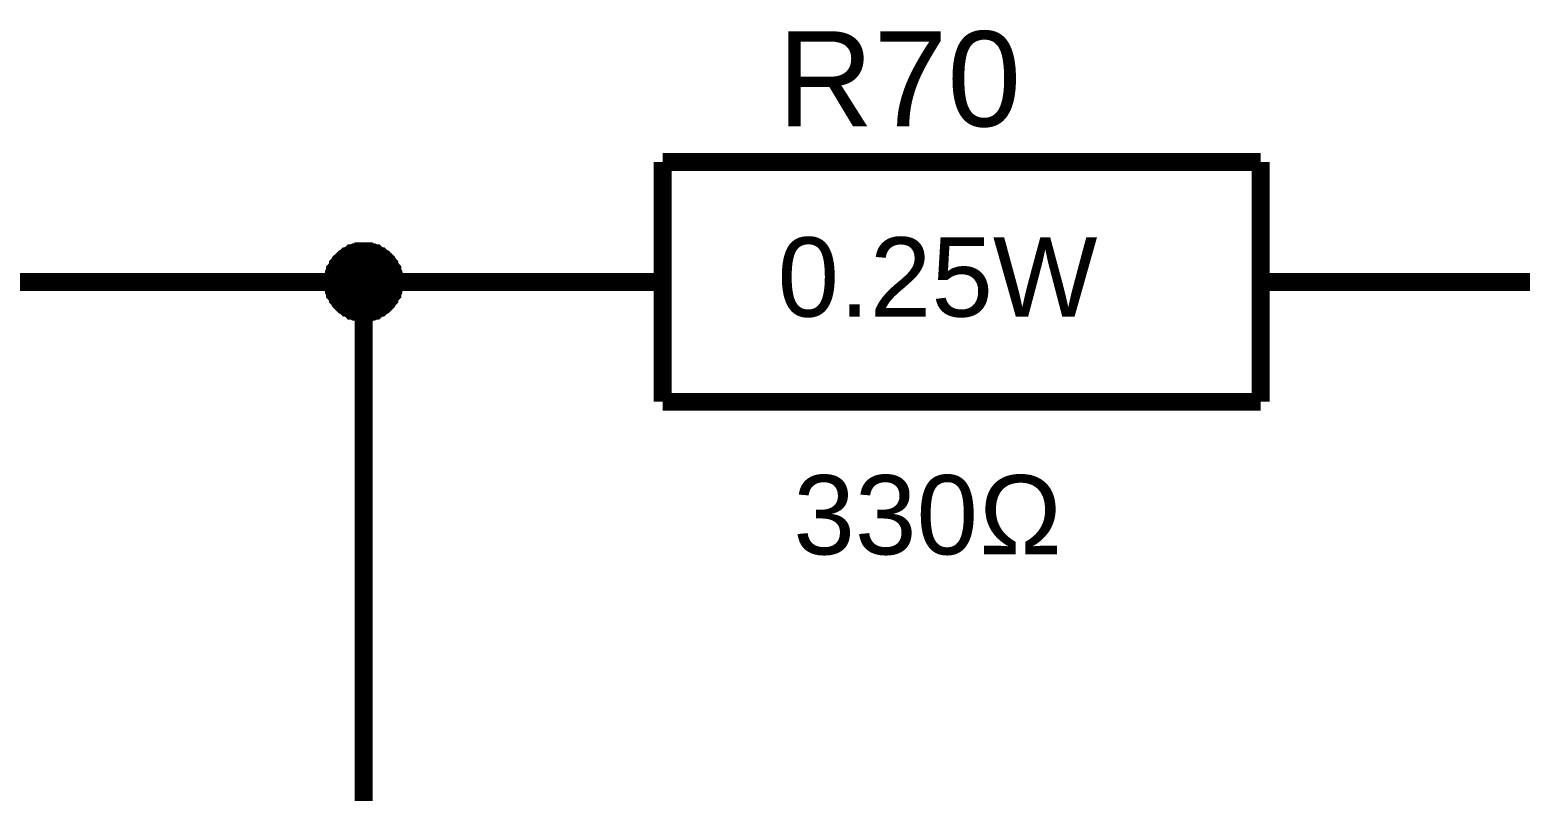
# Model space of a CAD drawing. Header units: millimetres. Extents: x -2024 to 917, y -725 to 13.
# Drawn here: x 778.85 to 803.76, y -344.8 to -332.08 of the extents above; entities that cross this region are included whole.
import ezdxf

# ---------------------------------------------------------------- set-up
doc = ezdxf.new("R2010")
doc.units = ezdxf.units.MM
doc.layers.add('Sheet', color=255, linetype='Continuous')
doc.styles.get("Standard").update_dxf_attribs({"font": 'arial.ttf'})

msp = doc.modelspace()

# ---------------------------------------------------------------- linework, layer by layer
at = {"layer": 'Sheet'}
for points, const_width in [([(789.427, -334.289), (789.427, -338.296)], 0.3), ([(789.427, -334.289), (799.424, -334.289)], 0.3), ([(799.424, -334.289), (799.424, -338.296)], 0.3), ([(783.916, -336.293), (783.916, -336.26), (783.916, -336.243), (783.916, -336.21), (783.932, -336.193), (783.932, -336.16), (783.932, -336.144), (783.949, -336.111), (783.949, -336.094), (783.965, -336.077), (783.982, -336.044), (783.998, -336.028), (783.998, -336.011), (784.015, -335.995), (784.031, -335.961), (784.048, -335.945), (784.065, -335.928), (784.081, -335.912), (784.098, -335.895), (784.131, -335.879), (784.147, -335.862), (784.164, -335.862), (784.18, -335.846), (784.214, -335.829), (784.23, -335.812), (784.247, -335.812), (784.28, -335.796), (784.296, -335.796), (784.329, -335.796), (784.346, -335.779), (784.379, -335.779), (784.396, -335.779), (784.429, -335.779)], 0.3), ([(783.916, -336.293), (783.916, -336.26), (783.916, -336.243), (783.916, -336.21), (783.932, -336.193), (783.932, -336.16), (783.932, -336.144), (783.949, -336.111), (783.949, -336.094), (783.965, -336.077), (783.982, -336.044), (783.998, -336.028), (783.998, -336.011), (784.015, -335.995), (784.031, -335.961), (784.048, -335.945), (784.065, -335.928), (784.081, -335.912), (784.098, -335.895), (784.131, -335.879), (784.147, -335.862), (784.164, -335.862), (784.18, -335.846), (784.214, -335.829), (784.23, -335.812), (784.247, -335.812), (784.28, -335.796), (784.296, -335.796), (784.329, -335.796), (784.346, -335.779), (784.379, -335.779), (784.396, -335.779), (784.429, -335.779)], 0.3), ([(783.916, -336.293), (783.916, -336.26), (783.916, -336.243), (783.916, -336.21), (783.932, -336.193), (783.932, -336.16), (783.932, -336.144), (783.949, -336.111), (783.949, -336.094), (783.965, -336.077), (783.982, -336.044), (783.998, -336.028), (783.998, -336.011), (784.015, -335.995), (784.031, -335.961), (784.048, -335.945), (784.065, -335.928), (784.081, -335.912), (784.098, -335.895), (784.131, -335.879), (784.147, -335.862), (784.164, -335.862), (784.18, -335.846), (784.214, -335.829), (784.23, -335.812), (784.247, -335.812), (784.28, -335.796), (784.296, -335.796), (784.329, -335.796), (784.346, -335.779), (784.379, -335.779), (784.396, -335.779), (784.429, -335.779)], 0.3), ([(783.916, -336.293), (783.916, -336.26), (783.916, -336.243), (783.916, -336.21), (783.932, -336.193), (783.932, -336.16), (783.932, -336.144), (783.949, -336.111), (783.949, -336.094), (783.965, -336.077), (783.982, -336.044), (783.998, -336.028), (783.998, -336.011), (784.015, -335.995), (784.031, -335.961), (784.048, -335.945), (784.065, -335.928), (784.081, -335.912), (784.098, -335.895), (784.131, -335.879), (784.147, -335.862), (784.164, -335.862), (784.18, -335.846), (784.214, -335.829), (784.23, -335.812), (784.247, -335.812), (784.28, -335.796), (784.296, -335.796), (784.329, -335.796), (784.346, -335.779), (784.379, -335.779), (784.396, -335.779), (784.429, -335.779)], 0.3), ([(783.916, -336.293), (783.916, -336.26), (783.916, -336.243), (783.916, -336.21), (783.932, -336.193), (783.932, -336.16), (783.932, -336.144), (783.949, -336.111), (783.949, -336.094), (783.965, -336.077), (783.982, -336.044), (783.998, -336.028), (783.998, -336.011), (784.015, -335.995), (784.031, -335.961), (784.048, -335.945), (784.065, -335.928), (784.081, -335.912), (784.098, -335.895), (784.131, -335.879), (784.147, -335.862), (784.164, -335.862), (784.18, -335.846), (784.214, -335.829), (784.23, -335.812), (784.247, -335.812), (784.28, -335.796), (784.296, -335.796), (784.329, -335.796), (784.346, -335.779), (784.379, -335.779), (784.396, -335.779), (784.429, -335.779)], 0.0991), ([(783.916, -336.293), (783.916, -336.26), (783.916, -336.243), (783.916, -336.21), (783.932, -336.193), (783.932, -336.16), (783.932, -336.144), (783.949, -336.111), (783.949, -336.094), (783.965, -336.077), (783.982, -336.044), (783.998, -336.028), (783.998, -336.011), (784.015, -335.995), (784.031, -335.961), (784.048, -335.945), (784.065, -335.928), (784.081, -335.912), (784.098, -335.895), (784.131, -335.879), (784.147, -335.862), (784.164, -335.862), (784.18, -335.846), (784.214, -335.829), (784.23, -335.812), (784.247, -335.812), (784.28, -335.796), (784.296, -335.796), (784.329, -335.796), (784.346, -335.779), (784.379, -335.779), (784.396, -335.779), (784.429, -335.779)], 0.0991), ([(783.916, -336.293), (783.916, -336.26), (783.916, -336.243), (783.916, -336.21), (783.932, -336.193), (783.932, -336.16), (783.932, -336.144), (783.949, -336.111), (783.949, -336.094), (783.965, -336.077), (783.982, -336.044), (783.998, -336.028), (783.998, -336.011), (784.015, -335.995), (784.031, -335.961), (784.048, -335.945), (784.065, -335.928), (784.081, -335.912), (784.098, -335.895), (784.131, -335.879), (784.147, -335.862), (784.164, -335.862), (784.18, -335.846), (784.214, -335.829), (784.23, -335.812), (784.247, -335.812), (784.28, -335.796), (784.296, -335.796), (784.329, -335.796), (784.346, -335.779), (784.379, -335.779), (784.396, -335.779), (784.429, -335.779)], 0.0991), ([(783.916, -336.293), (783.916, -336.26), (783.916, -336.243), (783.916, -336.21), (783.932, -336.193), (783.932, -336.16), (783.932, -336.144), (783.949, -336.111), (783.949, -336.094), (783.965, -336.077), (783.982, -336.044), (783.998, -336.028), (783.998, -336.011), (784.015, -335.995), (784.031, -335.961), (784.048, -335.945), (784.065, -335.928), (784.081, -335.912), (784.098, -335.895), (784.131, -335.879), (784.147, -335.862), (784.164, -335.862), (784.18, -335.846), (784.214, -335.829), (784.23, -335.812), (784.247, -335.812), (784.28, -335.796), (784.296, -335.796), (784.329, -335.796), (784.346, -335.779), (784.379, -335.779), (784.396, -335.779), (784.429, -335.779)], 0.0991), ([(784.429, -335.779), (784.429, -335.779)], 0.3), ([(784.429, -335.779), (784.462, -335.779), (784.478, -335.779), (784.511, -335.779), (784.528, -335.796), (784.561, -335.796), (784.578, -335.796), (784.611, -335.812), (784.627, -335.812), (784.644, -335.829), (784.677, -335.846), (784.694, -335.862), (784.71, -335.862), (784.727, -335.879), (784.76, -335.895), (784.776, -335.912), (784.793, -335.928), (784.809, -335.945), (784.826, -335.961), (784.842, -335.995), (784.859, -336.011), (784.859, -336.028), (784.876, -336.044), (784.892, -336.077), (784.909, -336.094), (784.909, -336.111), (784.925, -336.144), (784.925, -336.16), (784.925, -336.193), (784.942, -336.21), (784.942, -336.243), (784.942, -336.26), (784.942, -336.293)], 0.3), ([(784.429, -335.779), (784.429, -335.779)], 0.3), ([(784.429, -335.779), (784.462, -335.779), (784.478, -335.779), (784.511, -335.779), (784.528, -335.796), (784.561, -335.796), (784.578, -335.796), (784.611, -335.812), (784.627, -335.812), (784.644, -335.829), (784.677, -335.846), (784.694, -335.862), (784.71, -335.862), (784.727, -335.879), (784.76, -335.895), (784.776, -335.912), (784.793, -335.928), (784.809, -335.945), (784.826, -335.961), (784.842, -335.995), (784.859, -336.011), (784.859, -336.028), (784.876, -336.044), (784.892, -336.077), (784.909, -336.094), (784.909, -336.111), (784.925, -336.144), (784.925, -336.16), (784.925, -336.193), (784.942, -336.21), (784.942, -336.243), (784.942, -336.26), (784.942, -336.293)], 0.3), ([(784.429, -335.779), (784.429, -335.779)], 0.3), ([(784.429, -335.779), (784.462, -335.779), (784.478, -335.779), (784.511, -335.779), (784.528, -335.796), (784.561, -335.796), (784.578, -335.796), (784.611, -335.812), (784.627, -335.812), (784.644, -335.829), (784.677, -335.846), (784.694, -335.862), (784.71, -335.862), (784.727, -335.879), (784.76, -335.895), (784.776, -335.912), (784.793, -335.928), (784.809, -335.945), (784.826, -335.961), (784.842, -335.995), (784.859, -336.011), (784.859, -336.028), (784.876, -336.044), (784.892, -336.077), (784.909, -336.094), (784.909, -336.111), (784.925, -336.144), (784.925, -336.16), (784.925, -336.193), (784.942, -336.21), (784.942, -336.243), (784.942, -336.26), (784.942, -336.293)], 0.3), ([(784.429, -335.779), (784.429, -335.779)], 0.3), ([(784.429, -335.779), (784.462, -335.779), (784.478, -335.779), (784.511, -335.779), (784.528, -335.796), (784.561, -335.796), (784.578, -335.796), (784.611, -335.812), (784.627, -335.812), (784.644, -335.829), (784.677, -335.846), (784.694, -335.862), (784.71, -335.862), (784.727, -335.879), (784.76, -335.895), (784.776, -335.912), (784.793, -335.928), (784.809, -335.945), (784.826, -335.961), (784.842, -335.995), (784.859, -336.011), (784.859, -336.028), (784.876, -336.044), (784.892, -336.077), (784.909, -336.094), (784.909, -336.111), (784.925, -336.144), (784.925, -336.16), (784.925, -336.193), (784.942, -336.21), (784.942, -336.243), (784.942, -336.26), (784.942, -336.293)], 0.3), ([(784.429, -335.779), (784.429, -335.779)], 0.0991), ([(784.429, -335.779), (784.462, -335.779), (784.478, -335.779), (784.511, -335.779), (784.528, -335.796), (784.561, -335.796), (784.578, -335.796), (784.611, -335.812), (784.627, -335.812), (784.644, -335.829), (784.677, -335.846), (784.694, -335.862), (784.71, -335.862), (784.727, -335.879), (784.76, -335.895), (784.776, -335.912), (784.793, -335.928), (784.809, -335.945), (784.826, -335.961), (784.842, -335.995), (784.859, -336.011), (784.859, -336.028), (784.876, -336.044), (784.892, -336.077), (784.909, -336.094), (784.909, -336.111), (784.925, -336.144), (784.925, -336.16), (784.925, -336.193), (784.942, -336.21), (784.942, -336.243), (784.942, -336.26), (784.942, -336.293)], 0.0991), ([(784.429, -335.779), (784.429, -335.779)], 0.0991), ([(784.429, -335.779), (784.462, -335.779), (784.478, -335.779), (784.511, -335.779), (784.528, -335.796), (784.561, -335.796), (784.578, -335.796), (784.611, -335.812), (784.627, -335.812), (784.644, -335.829), (784.677, -335.846), (784.694, -335.862), (784.71, -335.862), (784.727, -335.879), (784.76, -335.895), (784.776, -335.912), (784.793, -335.928), (784.809, -335.945), (784.826, -335.961), (784.842, -335.995), (784.859, -336.011), (784.859, -336.028), (784.876, -336.044), (784.892, -336.077), (784.909, -336.094), (784.909, -336.111), (784.925, -336.144), (784.925, -336.16), (784.925, -336.193), (784.942, -336.21), (784.942, -336.243), (784.942, -336.26), (784.942, -336.293)], 0.0991), ([(784.429, -335.779), (784.429, -335.779)], 0.0991), ([(784.429, -335.779), (784.462, -335.779), (784.478, -335.779), (784.511, -335.779), (784.528, -335.796), (784.561, -335.796), (784.578, -335.796), (784.611, -335.812), (784.627, -335.812), (784.644, -335.829), (784.677, -335.846), (784.694, -335.862), (784.71, -335.862), (784.727, -335.879), (784.76, -335.895), (784.776, -335.912), (784.793, -335.928), (784.809, -335.945), (784.826, -335.961), (784.842, -335.995), (784.859, -336.011), (784.859, -336.028), (784.876, -336.044), (784.892, -336.077), (784.909, -336.094), (784.909, -336.111), (784.925, -336.144), (784.925, -336.16), (784.925, -336.193), (784.942, -336.21), (784.942, -336.243), (784.942, -336.26), (784.942, -336.293)], 0.0991), ([(784.429, -335.779), (784.429, -335.779)], 0.0991), ([(784.429, -335.779), (784.462, -335.779), (784.478, -335.779), (784.511, -335.779), (784.528, -335.796), (784.561, -335.796), (784.578, -335.796), (784.611, -335.812), (784.627, -335.812), (784.644, -335.829), (784.677, -335.846), (784.694, -335.862), (784.71, -335.862), (784.727, -335.879), (784.76, -335.895), (784.776, -335.912), (784.793, -335.928), (784.809, -335.945), (784.826, -335.961), (784.842, -335.995), (784.859, -336.011), (784.859, -336.028), (784.876, -336.044), (784.892, -336.077), (784.909, -336.094), (784.909, -336.111), (784.925, -336.144), (784.925, -336.16), (784.925, -336.193), (784.942, -336.21), (784.942, -336.243), (784.942, -336.26), (784.942, -336.293)], 0.0991), ([(776.931, -336.293), (784.429, -336.293), (784.429, -348.795), (786.928, -348.795)], 0.3), ([(784.429, -336.806), (784.396, -336.806), (784.379, -336.806), (784.346, -336.806), (784.329, -336.789), (784.296, -336.789), (784.28, -336.789), (784.247, -336.773), (784.23, -336.773), (784.214, -336.756), (784.18, -336.74), (784.164, -336.723), (784.147, -336.723), (784.131, -336.707), (784.098, -336.69), (784.081, -336.674), (784.065, -336.657), (784.048, -336.64), (784.031, -336.624), (784.015, -336.591), (783.998, -336.574), (783.998, -336.558), (783.982, -336.541), (783.965, -336.508), (783.949, -336.491), (783.949, -336.475), (783.932, -336.442), (783.932, -336.425), (783.932, -336.392), (783.916, -336.375), (783.916, -336.342), (783.916, -336.326), (783.916, -336.293)], 0.3), ([(783.916, -336.293), (783.916, -336.293)], 0.3), ([(784.429, -336.806), (784.396, -336.806), (784.379, -336.806), (784.346, -336.806), (784.329, -336.789), (784.296, -336.789), (784.28, -336.789), (784.247, -336.773), (784.23, -336.773), (784.214, -336.756), (784.18, -336.74), (784.164, -336.723), (784.147, -336.723), (784.131, -336.707), (784.098, -336.69), (784.081, -336.674), (784.065, -336.657), (784.048, -336.64), (784.031, -336.624), (784.015, -336.591), (783.998, -336.574), (783.998, -336.558), (783.982, -336.541), (783.965, -336.508), (783.949, -336.491), (783.949, -336.475), (783.932, -336.442), (783.932, -336.425), (783.932, -336.392), (783.916, -336.375), (783.916, -336.342), (783.916, -336.326), (783.916, -336.293)], 0.3), ([(783.916, -336.293), (783.916, -336.293)], 0.3), ([(784.429, -336.806), (784.396, -336.806), (784.379, -336.806), (784.346, -336.806), (784.329, -336.789), (784.296, -336.789), (784.28, -336.789), (784.247, -336.773), (784.23, -336.773), (784.214, -336.756), (784.18, -336.74), (784.164, -336.723), (784.147, -336.723), (784.131, -336.707), (784.098, -336.69), (784.081, -336.674), (784.065, -336.657), (784.048, -336.64), (784.031, -336.624), (784.015, -336.591), (783.998, -336.574), (783.998, -336.558), (783.982, -336.541), (783.965, -336.508), (783.949, -336.491), (783.949, -336.475), (783.932, -336.442), (783.932, -336.425), (783.932, -336.392), (783.916, -336.375), (783.916, -336.342), (783.916, -336.326), (783.916, -336.293)], 0.3), ([(783.916, -336.293), (783.916, -336.293)], 0.3), ([(784.429, -336.806), (784.396, -336.806), (784.379, -336.806), (784.346, -336.806), (784.329, -336.789), (784.296, -336.789), (784.28, -336.789), (784.247, -336.773), (784.23, -336.773), (784.214, -336.756), (784.18, -336.74), (784.164, -336.723), (784.147, -336.723), (784.131, -336.707), (784.098, -336.69), (784.081, -336.674), (784.065, -336.657), (784.048, -336.64), (784.031, -336.624), (784.015, -336.591), (783.998, -336.574), (783.998, -336.558), (783.982, -336.541), (783.965, -336.508), (783.949, -336.491), (783.949, -336.475), (783.932, -336.442), (783.932, -336.425), (783.932, -336.392), (783.916, -336.375), (783.916, -336.342), (783.916, -336.326), (783.916, -336.293)], 0.3), ([(783.916, -336.293), (783.916, -336.293)], 0.3), ([(784.429, -336.806), (784.396, -336.806), (784.379, -336.806), (784.346, -336.806), (784.329, -336.789), (784.296, -336.789), (784.28, -336.789), (784.247, -336.773), (784.23, -336.773), (784.214, -336.756), (784.18, -336.74), (784.164, -336.723), (784.147, -336.723), (784.131, -336.707), (784.098, -336.69), (784.081, -336.674), (784.065, -336.657), (784.048, -336.64), (784.031, -336.624), (784.015, -336.591), (783.998, -336.574), (783.998, -336.558), (783.982, -336.541), (783.965, -336.508), (783.949, -336.491), (783.949, -336.475), (783.932, -336.442), (783.932, -336.425), (783.932, -336.392), (783.916, -336.375), (783.916, -336.342), (783.916, -336.326), (783.916, -336.293)], 0.0991), ([(783.916, -336.293), (783.916, -336.293)], 0.0991), ([(784.429, -336.806), (784.396, -336.806), (784.379, -336.806), (784.346, -336.806), (784.329, -336.789), (784.296, -336.789), (784.28, -336.789), (784.247, -336.773), (784.23, -336.773), (784.214, -336.756), (784.18, -336.74), (784.164, -336.723), (784.147, -336.723), (784.131, -336.707), (784.098, -336.69), (784.081, -336.674), (784.065, -336.657), (784.048, -336.64), (784.031, -336.624), (784.015, -336.591), (783.998, -336.574), (783.998, -336.558), (783.982, -336.541), (783.965, -336.508), (783.949, -336.491), (783.949, -336.475), (783.932, -336.442), (783.932, -336.425), (783.932, -336.392), (783.916, -336.375), (783.916, -336.342), (783.916, -336.326), (783.916, -336.293)], 0.0991), ([(783.916, -336.293), (783.916, -336.293)], 0.0991), ([(784.429, -336.806), (784.396, -336.806), (784.379, -336.806), (784.346, -336.806), (784.329, -336.789), (784.296, -336.789), (784.28, -336.789), (784.247, -336.773), (784.23, -336.773), (784.214, -336.756), (784.18, -336.74), (784.164, -336.723), (784.147, -336.723), (784.131, -336.707), (784.098, -336.69), (784.081, -336.674), (784.065, -336.657), (784.048, -336.64), (784.031, -336.624), (784.015, -336.591), (783.998, -336.574), (783.998, -336.558), (783.982, -336.541), (783.965, -336.508), (783.949, -336.491), (783.949, -336.475), (783.932, -336.442), (783.932, -336.425), (783.932, -336.392), (783.916, -336.375), (783.916, -336.342), (783.916, -336.326), (783.916, -336.293)], 0.0991), ([(783.916, -336.293), (783.916, -336.293)], 0.0991), ([(784.429, -336.806), (784.396, -336.806), (784.379, -336.806), (784.346, -336.806), (784.329, -336.789), (784.296, -336.789), (784.28, -336.789), (784.247, -336.773), (784.23, -336.773), (784.214, -336.756), (784.18, -336.74), (784.164, -336.723), (784.147, -336.723), (784.131, -336.707), (784.098, -336.69), (784.081, -336.674), (784.065, -336.657), (784.048, -336.64), (784.031, -336.624), (784.015, -336.591), (783.998, -336.574), (783.998, -336.558), (783.982, -336.541), (783.965, -336.508), (783.949, -336.491), (783.949, -336.475), (783.932, -336.442), (783.932, -336.425), (783.932, -336.392), (783.916, -336.375), (783.916, -336.342), (783.916, -336.326), (783.916, -336.293)], 0.0991), ([(783.916, -336.293), (783.916, -336.293)], 0.0991), ([(784.942, -336.293), (784.942, -336.326), (784.942, -336.342), (784.942, -336.375), (784.925, -336.392), (784.925, -336.425), (784.925, -336.442), (784.909, -336.475), (784.909, -336.491), (784.892, -336.508), (784.876, -336.541), (784.859, -336.558), (784.859, -336.574), (784.842, -336.591), (784.826, -336.624), (784.809, -336.64), (784.793, -336.657), (784.776, -336.674), (784.76, -336.69), (784.727, -336.707), (784.71, -336.723), (784.694, -336.723), (784.677, -336.74), (784.644, -336.756), (784.627, -336.773), (784.611, -336.773), (784.578, -336.789), (784.561, -336.789), (784.528, -336.789), (784.511, -336.806), (784.478, -336.806), (784.462, -336.806), (784.429, -336.806)], 0.3), ([(786.928, -336.293), (784.429, -336.293)], 0.3), ([(784.942, -336.293), (784.942, -336.326), (784.942, -336.342), (784.942, -336.375), (784.925, -336.392), (784.925, -336.425), (784.925, -336.442), (784.909, -336.475), (784.909, -336.491), (784.892, -336.508), (784.876, -336.541), (784.859, -336.558), (784.859, -336.574), (784.842, -336.591), (784.826, -336.624), (784.809, -336.64), (784.793, -336.657), (784.776, -336.674), (784.76, -336.69), (784.727, -336.707), (784.71, -336.723), (784.694, -336.723), (784.677, -336.74), (784.644, -336.756), (784.627, -336.773), (784.611, -336.773), (784.578, -336.789), (784.561, -336.789), (784.528, -336.789), (784.511, -336.806), (784.478, -336.806), (784.462, -336.806), (784.429, -336.806)], 0.3), ([(784.942, -336.293), (784.942, -336.326), (784.942, -336.342), (784.942, -336.375), (784.925, -336.392), (784.925, -336.425), (784.925, -336.442), (784.909, -336.475), (784.909, -336.491), (784.892, -336.508), (784.876, -336.541), (784.859, -336.558), (784.859, -336.574), (784.842, -336.591), (784.826, -336.624), (784.809, -336.64), (784.793, -336.657), (784.776, -336.674), (784.76, -336.69), (784.727, -336.707), (784.71, -336.723), (784.694, -336.723), (784.677, -336.74), (784.644, -336.756), (784.627, -336.773), (784.611, -336.773), (784.578, -336.789), (784.561, -336.789), (784.528, -336.789), (784.511, -336.806), (784.478, -336.806), (784.462, -336.806), (784.429, -336.806)], 0.3), ([(784.942, -336.293), (784.942, -336.326), (784.942, -336.342), (784.942, -336.375), (784.925, -336.392), (784.925, -336.425), (784.925, -336.442), (784.909, -336.475), (784.909, -336.491), (784.892, -336.508), (784.876, -336.541), (784.859, -336.558), (784.859, -336.574), (784.842, -336.591), (784.826, -336.624), (784.809, -336.64), (784.793, -336.657), (784.776, -336.674), (784.76, -336.69), (784.727, -336.707), (784.71, -336.723), (784.694, -336.723), (784.677, -336.74), (784.644, -336.756), (784.627, -336.773), (784.611, -336.773), (784.578, -336.789), (784.561, -336.789), (784.528, -336.789), (784.511, -336.806), (784.478, -336.806), (784.462, -336.806), (784.429, -336.806)], 0.3), ([(784.942, -336.293), (784.942, -336.326), (784.942, -336.342), (784.942, -336.375), (784.925, -336.392), (784.925, -336.425), (784.925, -336.442), (784.909, -336.475), (784.909, -336.491), (784.892, -336.508), (784.876, -336.541), (784.859, -336.558), (784.859, -336.574), (784.842, -336.591), (784.826, -336.624), (784.809, -336.64), (784.793, -336.657), (784.776, -336.674), (784.76, -336.69), (784.727, -336.707), (784.71, -336.723), (784.694, -336.723), (784.677, -336.74), (784.644, -336.756), (784.627, -336.773), (784.611, -336.773), (784.578, -336.789), (784.561, -336.789), (784.528, -336.789), (784.511, -336.806), (784.478, -336.806), (784.462, -336.806), (784.429, -336.806)], 0.0991), ([(784.942, -336.293), (784.942, -336.326), (784.942, -336.342), (784.942, -336.375), (784.925, -336.392), (784.925, -336.425), (784.925, -336.442), (784.909, -336.475), (784.909, -336.491), (784.892, -336.508), (784.876, -336.541), (784.859, -336.558), (784.859, -336.574), (784.842, -336.591), (784.826, -336.624), (784.809, -336.64), (784.793, -336.657), (784.776, -336.674), (784.76, -336.69), (784.727, -336.707), (784.71, -336.723), (784.694, -336.723), (784.677, -336.74), (784.644, -336.756), (784.627, -336.773), (784.611, -336.773), (784.578, -336.789), (784.561, -336.789), (784.528, -336.789), (784.511, -336.806), (784.478, -336.806), (784.462, -336.806), (784.429, -336.806)], 0.0991), ([(784.942, -336.293), (784.942, -336.326), (784.942, -336.342), (784.942, -336.375), (784.925, -336.392), (784.925, -336.425), (784.925, -336.442), (784.909, -336.475), (784.909, -336.491), (784.892, -336.508), (784.876, -336.541), (784.859, -336.558), (784.859, -336.574), (784.842, -336.591), (784.826, -336.624), (784.809, -336.64), (784.793, -336.657), (784.776, -336.674), (784.76, -336.69), (784.727, -336.707), (784.71, -336.723), (784.694, -336.723), (784.677, -336.74), (784.644, -336.756), (784.627, -336.773), (784.611, -336.773), (784.578, -336.789), (784.561, -336.789), (784.528, -336.789), (784.511, -336.806), (784.478, -336.806), (784.462, -336.806), (784.429, -336.806)], 0.0991), ([(784.942, -336.293), (784.942, -336.326), (784.942, -336.342), (784.942, -336.375), (784.925, -336.392), (784.925, -336.425), (784.925, -336.442), (784.909, -336.475), (784.909, -336.491), (784.892, -336.508), (784.876, -336.541), (784.859, -336.558), (784.859, -336.574), (784.842, -336.591), (784.826, -336.624), (784.809, -336.64), (784.793, -336.657), (784.776, -336.674), (784.76, -336.69), (784.727, -336.707), (784.71, -336.723), (784.694, -336.723), (784.677, -336.74), (784.644, -336.756), (784.627, -336.773), (784.611, -336.773), (784.578, -336.789), (784.561, -336.789), (784.528, -336.789), (784.511, -336.806), (784.478, -336.806), (784.462, -336.806), (784.429, -336.806)], 0.0991), ([(784.942, -336.293), (784.942, -336.293), (784.942, -336.293), (784.942, -336.293), (784.942, -336.293), (784.942, -336.293), (784.942, -336.293), (784.942, -336.293), (784.942, -336.293), (784.942, -336.293), (784.942, -336.293), (784.942, -336.293), (784.942, -336.293), (784.942, -336.293), (784.942, -336.293), (784.942, -336.293), (784.942, -336.293), (784.942, -336.293), (784.942, -336.293), (784.942, -336.293), (784.942, -336.293), (784.942, -336.293), (784.942, -336.293), (784.942, -336.293), (784.942, -336.293), (784.942, -336.293), (784.942, -336.293), (784.942, -336.293), (784.942, -336.293), (784.942, -336.293), (784.942, -336.293), (784.942, -336.293), (784.942, -336.293)], 0.3), ([(784.942, -336.293), (784.942, -336.293)], 0.3), ([(784.942, -336.293), (784.942, -336.293), (784.942, -336.293), (784.942, -336.293), (784.942, -336.293), (784.942, -336.293), (784.942, -336.293), (784.942, -336.293), (784.942, -336.293), (784.942, -336.293), (784.942, -336.293), (784.942, -336.293), (784.942, -336.293), (784.942, -336.293), (784.942, -336.293), (784.942, -336.293), (784.942, -336.293), (784.942, -336.293), (784.942, -336.293), (784.942, -336.293), (784.942, -336.293), (784.942, -336.293), (784.942, -336.293), (784.942, -336.293), (784.942, -336.293), (784.942, -336.293), (784.942, -336.293), (784.942, -336.293), (784.942, -336.293), (784.942, -336.293), (784.942, -336.293), (784.942, -336.293), (784.942, -336.293)], 0.3), ([(784.942, -336.293), (784.942, -336.293)], 0.3), ([(784.942, -336.293), (784.942, -336.293), (784.942, -336.293), (784.942, -336.293), (784.942, -336.293), (784.942, -336.293), (784.942, -336.293), (784.942, -336.293), (784.942, -336.293), (784.942, -336.293), (784.942, -336.293), (784.942, -336.293), (784.942, -336.293), (784.942, -336.293), (784.942, -336.293), (784.942, -336.293), (784.942, -336.293), (784.942, -336.293), (784.942, -336.293), (784.942, -336.293), (784.942, -336.293), (784.942, -336.293), (784.942, -336.293), (784.942, -336.293), (784.942, -336.293), (784.942, -336.293), (784.942, -336.293), (784.942, -336.293), (784.942, -336.293), (784.942, -336.293), (784.942, -336.293), (784.942, -336.293), (784.942, -336.293)], 0.3), ([(784.942, -336.293), (784.942, -336.293)], 0.3), ([(784.942, -336.293), (784.942, -336.293), (784.942, -336.293), (784.942, -336.293), (784.942, -336.293), (784.942, -336.293), (784.942, -336.293), (784.942, -336.293), (784.942, -336.293), (784.942, -336.293), (784.942, -336.293), (784.942, -336.293), (784.942, -336.293), (784.942, -336.293), (784.942, -336.293), (784.942, -336.293), (784.942, -336.293), (784.942, -336.293), (784.942, -336.293), (784.942, -336.293), (784.942, -336.293), (784.942, -336.293), (784.942, -336.293), (784.942, -336.293), (784.942, -336.293), (784.942, -336.293), (784.942, -336.293), (784.942, -336.293), (784.942, -336.293), (784.942, -336.293), (784.942, -336.293), (784.942, -336.293), (784.942, -336.293)], 0.3), ([(784.942, -336.293), (784.942, -336.293)], 0.3), ([(784.942, -336.293), (784.942, -336.293), (784.942, -336.293), (784.942, -336.293), (784.942, -336.293), (784.942, -336.293), (784.942, -336.293), (784.942, -336.293), (784.942, -336.293), (784.942, -336.293), (784.942, -336.293), (784.942, -336.293), (784.942, -336.293), (784.942, -336.293), (784.942, -336.293), (784.942, -336.293), (784.942, -336.293), (784.942, -336.293), (784.942, -336.293), (784.942, -336.293), (784.942, -336.293), (784.942, -336.293), (784.942, -336.293), (784.942, -336.293), (784.942, -336.293), (784.942, -336.293), (784.942, -336.293), (784.942, -336.293), (784.942, -336.293), (784.942, -336.293), (784.942, -336.293), (784.942, -336.293), (784.942, -336.293)], 0.0991), ([(784.942, -336.293), (784.942, -336.293)], 0.0991), ([(784.942, -336.293), (784.942, -336.293), (784.942, -336.293), (784.942, -336.293), (784.942, -336.293), (784.942, -336.293), (784.942, -336.293), (784.942, -336.293), (784.942, -336.293), (784.942, -336.293), (784.942, -336.293), (784.942, -336.293), (784.942, -336.293), (784.942, -336.293), (784.942, -336.293), (784.942, -336.293), (784.942, -336.293), (784.942, -336.293), (784.942, -336.293), (784.942, -336.293), (784.942, -336.293), (784.942, -336.293), (784.942, -336.293), (784.942, -336.293), (784.942, -336.293), (784.942, -336.293), (784.942, -336.293), (784.942, -336.293), (784.942, -336.293), (784.942, -336.293), (784.942, -336.293), (784.942, -336.293), (784.942, -336.293)], 0.0991), ([(784.942, -336.293), (784.942, -336.293)], 0.0991), ([(784.942, -336.293), (784.942, -336.293), (784.942, -336.293), (784.942, -336.293), (784.942, -336.293), (784.942, -336.293), (784.942, -336.293), (784.942, -336.293), (784.942, -336.293), (784.942, -336.293), (784.942, -336.293), (784.942, -336.293), (784.942, -336.293), (784.942, -336.293), (784.942, -336.293), (784.942, -336.293), (784.942, -336.293), (784.942, -336.293), (784.942, -336.293), (784.942, -336.293), (784.942, -336.293), (784.942, -336.293), (784.942, -336.293), (784.942, -336.293), (784.942, -336.293), (784.942, -336.293), (784.942, -336.293), (784.942, -336.293), (784.942, -336.293), (784.942, -336.293), (784.942, -336.293), (784.942, -336.293), (784.942, -336.293)], 0.0991), ([(784.942, -336.293), (784.942, -336.293)], 0.0991), ([(784.942, -336.293), (784.942, -336.293), (784.942, -336.293), (784.942, -336.293), (784.942, -336.293), (784.942, -336.293), (784.942, -336.293), (784.942, -336.293), (784.942, -336.293), (784.942, -336.293), (784.942, -336.293), (784.942, -336.293), (784.942, -336.293), (784.942, -336.293), (784.942, -336.293), (784.942, -336.293), (784.942, -336.293), (784.942, -336.293), (784.942, -336.293), (784.942, -336.293), (784.942, -336.293), (784.942, -336.293), (784.942, -336.293), (784.942, -336.293), (784.942, -336.293), (784.942, -336.293), (784.942, -336.293), (784.942, -336.293), (784.942, -336.293), (784.942, -336.293), (784.942, -336.293), (784.942, -336.293), (784.942, -336.293)], 0.0991), ([(784.942, -336.293), (784.942, -336.293)], 0.0991), ([(789.427, -336.293), (786.928, -336.293)], 0.3), ([(799.424, -336.293), (801.923, -336.293)], 0.3), ([(801.923, -336.293), (804.422, -336.293)], 0.3), ([(789.427, -338.296), (799.424, -338.296)], 0.3)]:
    msp.add_lwpolyline(points, dxfattribs=dict(at, const_width=const_width))
at = {"layer": 'Sheet', "const_width": 0.508}
msp.add_lwpolyline([(784.189, -336.286, 1), (784.697, -336.286, 1)], format="xyb", close=True, dxfattribs=at)

# ---------------------------------------------------------------- texts
at = {"layer": 'Sheet'}
for s, height, p in [('R70', 1.5897, (791.347, -333.693)), ('0.25W', 1.3247, (791.347, -336.872)), ('330Ω', 1.3247, (791.612, -340.846))]:
    msp.add_text(s, height=height, dxfattribs=at).set_placement(p)

doc.saveas('drawing.dxf')
